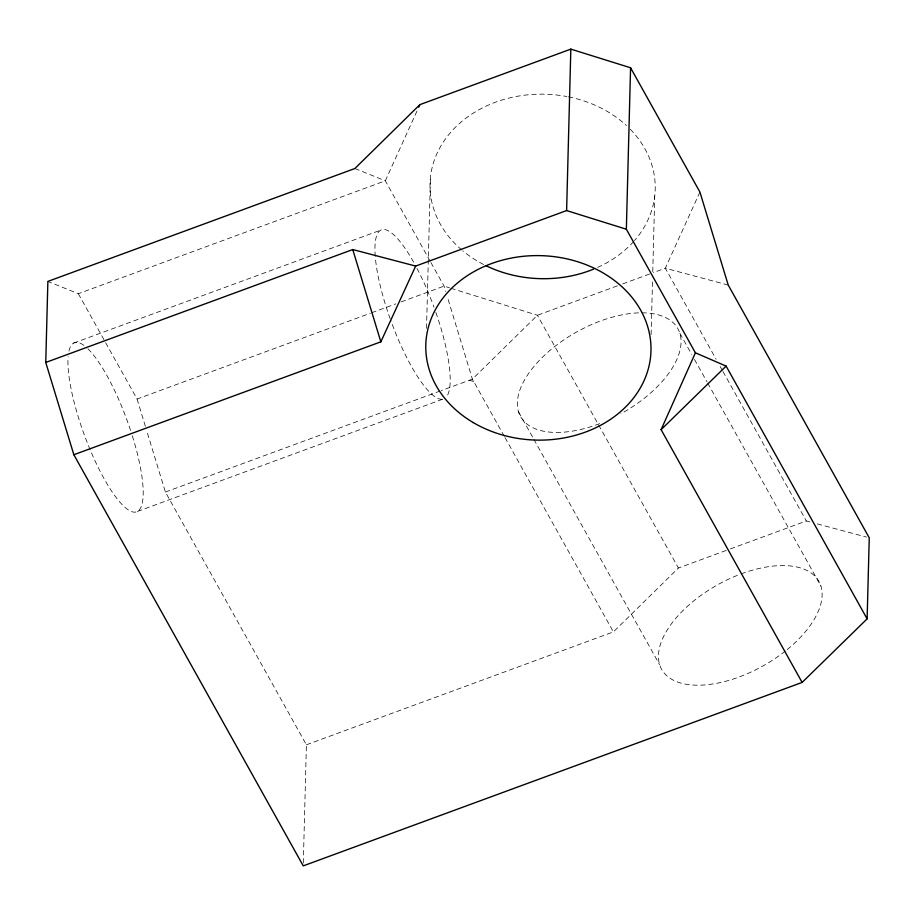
<?xml version="1.0" encoding="UTF-8"?>
<svg xmlns="http://www.w3.org/2000/svg" width="915" height="915" viewBox="0 0 915 915"><rect width="100%" height="100%" fill="white"/><g stroke="black" fill="none" stroke-linecap="round" stroke-linejoin="round"><path stroke-width="0.69" stroke-dasharray="4.58 3.43" d="M303.311 863.028L306.411 744.799L165.386 492.041L146.503 430.027M426.516 328.336L430.485 176.892M651.114 334.547L652.532 280.253M652.761 271.686L654.74 195.959M416.966 111.081L385.318 180.804L78.313 293.704L47.877 281.408M699.906 192.036L665.331 268.221L653.333 272.624M306.411 744.799L613.416 631.899L678.427 568.009L729.061 549.389M73.68 343.045L380.686 230.145M78.313 293.704L137.067 399.02L370.335 313.239M371.673 312.747L395.806 303.872M401.17 301.904L444.072 286.12L449.482 287.813M617.362 285.857L537.414 315.263L472.392 379.142L441.304 390.579M622.692 283.902L652.006 273.116M165.386 492.041L439.966 391.071M137.456 511.451L444.461 398.551M730.399 548.909L806.344 520.978L810.45 522.076M469.429 380.228L473.753 381.578M728.226 285.057L665.331 268.221L716.045 359.115M817.289 523.906L866.516 537.082M450.832 288.236L537.414 315.263L678.427 568.009M354.883 168.509L385.318 180.804L430.244 261.347M720.208 366.583L722.29 370.312M722.987 371.559L806.344 520.978M679.891 333.266L691.694 354.425M694.474 359.412L706.986 381.818M707.672 383.065L820.904 586.012M518.611 411.979L533.205 438.136M533.891 439.372L659.635 664.736M430.942 262.582L444.072 286.12L445.708 291.519M504.325 436.375L472.392 379.142L447.355 296.906M505.023 437.622L613.416 631.899M137.067 399.02L146.091 428.678M741.15 573.888A90.105 46.493 -29.2 0 1 818.616 580.899A90.105 46.493 -29.2 0 1 786.5 650.119M785.379 651.011A90.105 46.493 -29.2 0 1 661.911 669.837A90.105 46.493 -29.2 0 1 739.88 574.368M599.645 423.634A90.105 46.493 -29.2 0 1 524.878 379.336A90.105 46.493 -29.2 0 1 661.728 315.938A90.105 46.493 -29.2 0 1 620.816 413.82M132.32 435.803A90.105 22.578 69.8 0 1 136.667 511.817A90.105 22.578 69.8 0 1 90.722 451.084M90.196 449.814A90.105 22.578 69.8 0 1 68.133 356.621M68.957 351.051A90.105 22.578 69.8 0 1 84.329 345.664M87.943 348.809A90.105 22.578 69.8 0 1 130.639 430.576M442.208 399.249A90.105 22.578 69.8 0 1 390.682 320.204M390.213 318.9A90.105 22.578 69.8 0 1 375.39 257.961M375.264 256.463A90.105 22.578 69.8 0 1 413.923 262.685M416.988 268.347A90.105 22.578 69.8 0 1 433.996 307.188M435.86 312.427A90.105 22.578 69.8 0 1 446.371 396.938M630.263 129.255A112.625 92.255 1.5 0 1 634.484 240.576M633.592 241.583A112.625 92.255 1.5 0 1 597.472 267.477M483.612 264.504A112.625 92.255 1.5 0 1 462.853 250.882M461.812 250.001A112.625 92.255 1.5 0 1 444.267 140.624A112.625 92.255 1.5 0 1 566.923 96.544M568.307 96.807A112.625 92.255 1.5 0 1 626.42 125.515"/><path stroke-width="1.37" d="M45.75 362.454L47.877 281.408L354.883 168.509L419.894 104.63L570.834 49.124L630.572 67.767L699.906 192.036L728.226 285.057L869.25 537.814L867.123 618.86L802.123 682.418L303.242 865.876L73.841 454.732L45.75 362.454L352.755 249.555L415.662 266.071L566.614 210.564L626.352 229.219L695.411 352.801L726.11 366.103L867.123 618.86M566.614 210.564L570.834 49.124M626.352 229.219L630.572 67.767M802.123 682.418L661.099 429.661L695.411 352.801M418.715 107.215L419.894 104.63M73.841 454.732L380.846 341.833L415.662 266.071M661.099 429.661L726.11 366.103M352.755 249.555L380.846 341.833M593.572 269.147A112.625 92.255 1.5 0 1 486.151 265.773M473.261 422.581A112.625 92.255 1.5 0 0 650.508 357.399A112.625 92.255 1.5 0 0 491.378 263.623A112.625 92.255 1.5 0 0 473.261 422.581"/></g></svg>
